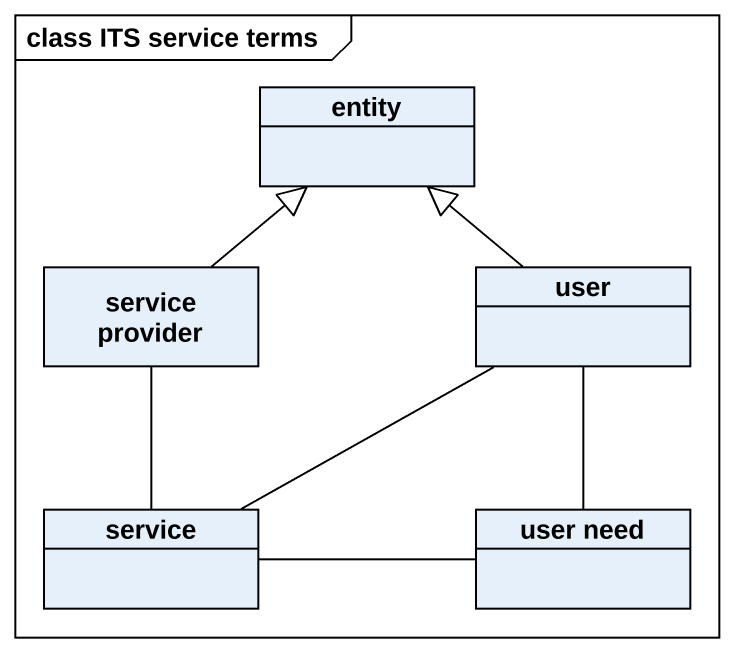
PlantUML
@startuml
mainframe class ITS service terms
hide circle
hide empty members
class "entity" as entity_
class "service provider" as service_provider
class user
class service
class "user need" as user_need
service_provider -up-|> entity_
service_provider -- service
user -up-|> entity_
user -- user_need
service -right- user
service -right- user_need
@enduml
